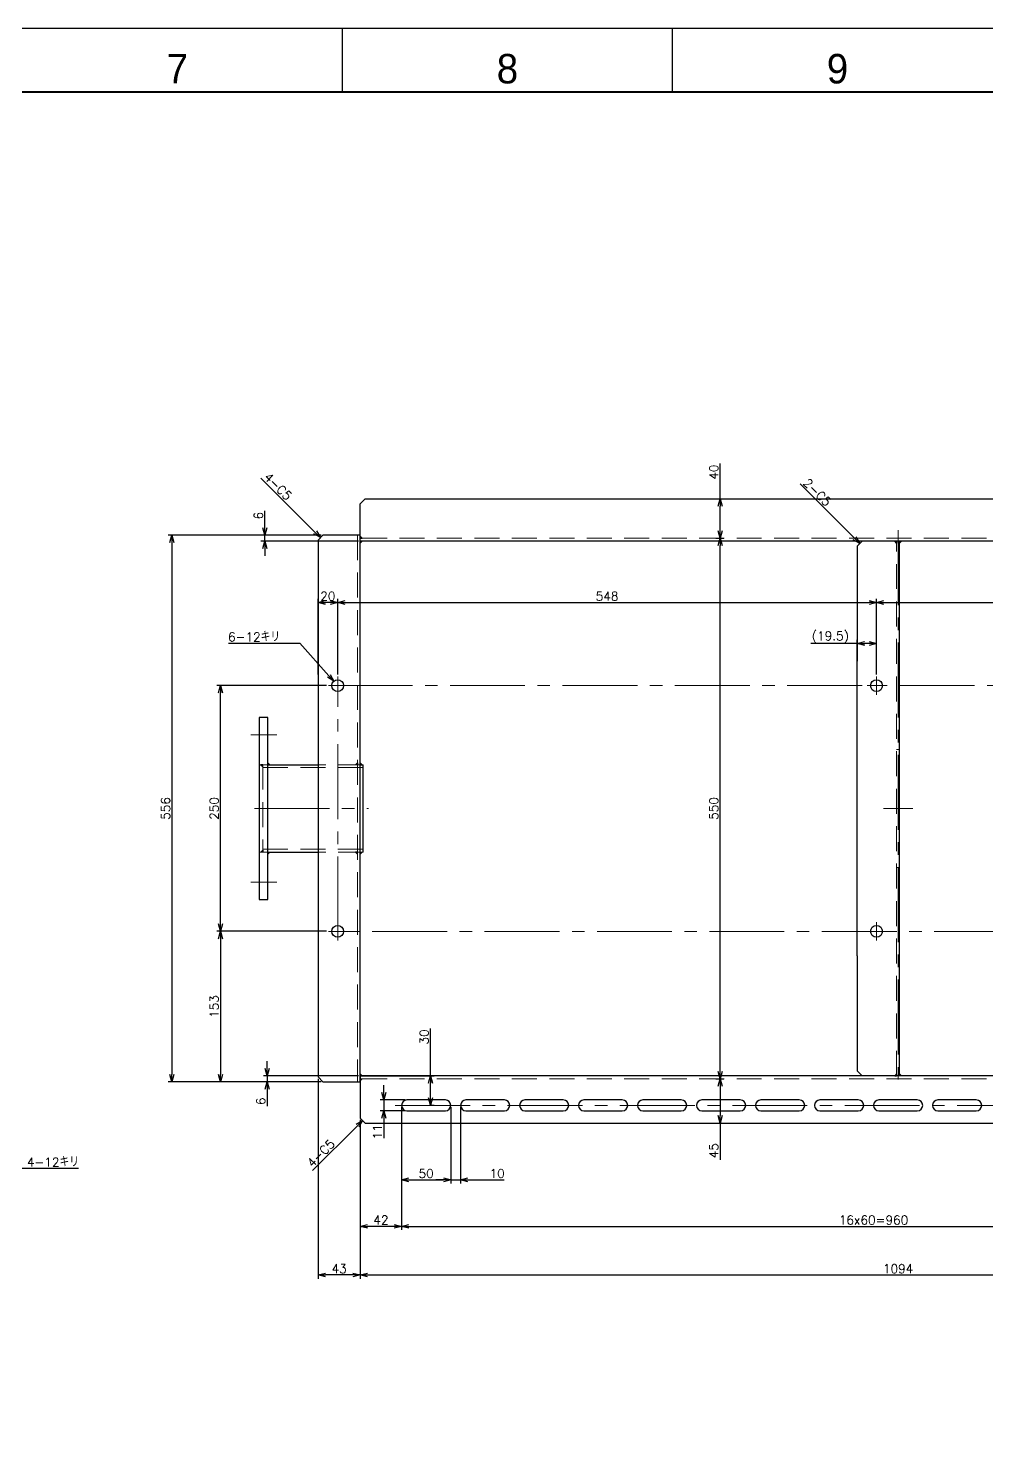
# Model space of a CAD drawing. Header units: millimetres. Extents: x -8731 to 85711, y -14522 to 31379.
# Drawn here: x 83713 to 84688, y 1406 to 2848 of the extents above; entities that cross this region are included whole.
import ezdxf
from ezdxf.enums import TextEntityAlignment as Align

# ---------------------------------------------------------------- set-up
doc = ezdxf.new("R2010")
doc.units = ezdxf.units.MM
doc.header["$LTSCALE"] = 4
doc.header["$PDMODE"] = 99
doc.header["$PDSIZE"] = 1
doc.linetypes.add('CENTER2', pattern=[28.575, 19.05, -3.175, 3.175, -3.175])
doc.linetypes.add('HIDDEN', pattern=[9.525, 6.35, -3.175])
for name, color, linetype, lineweight in [('04_HIDDEN', 2, 'HIDDEN', 13), ('05_CENTER', 4, 'CENTER2', 13), ('08_DIM', 3, 'Continuous', 13), ('99_図枠', 7, 'Continuous', 40)]:
    doc.layers.add(name, color=color, linetype=linetype, lineweight=lineweight)
doc.styles.add('KSS_TXT', font='txt.shx', dxfattribs={"bigfont": 'extfont2.shx'})
doc.styles.add('表題用', font='MS PGothic.ttf')
doc.dimstyles.new('KSS_DIM', dxfattribs={"dimscale": 3, "dimtxt": 3, "dimasz": 2.5, "dimexe": 1.25, "dimexo": 0.625, "dimtad": 1, "dimdsep": 46, "dimtxsty": 'KSS_TXT', "dimblk": 'OPEN30', "dimcen": 0, "dimazin": 2, "dimtfac": 0.75, "dimtmove": 0, "dimatfit": 3, "dimldrblk": 'OPEN30', "dimfxl": 1, "dimtolj": 1, "dimarcsym": 0})
doc.dimstyles.new('KSS_DIM$3', dxfattribs={"dimscale": 3, "dimtxt": 3, "dimasz": 2.5, "dimexe": 1.25, "dimexo": 0.625, "dimtad": 1, "dimtih": 1, "dimtoh": 1, "dimdsep": 46, "dimtxsty": 'KSS_TXT', "dimblk": 'OPEN30', "dimcen": 0, "dimazin": 2, "dimtfac": 0.75, "dimtofl": 0, "dimtmove": 0, "dimatfit": 3, "dimldrblk": 'OPEN30', "dimfxl": 1, "dimtolj": 1, "dimarcsym": 0})

# ---------------------------------------------------------------- blocks, each defined once
blk = doc.blocks.new('_Open30')
at = {"color": 0, "linetype": 'ByBlock', "lineweight": -2}
for p, q in [((-1, 0.27), (0, 0)), ((0, 0), (-1, -0.27)), ((0, 0), (-1, 0))]:
    blk.add_line(p, q, dxfattribs=at)
blk = doc.blocks.new('*D4727')
at = {"layer": '08_DIM', "color": 0, "lineweight": -2, "transparency": 16777216}
for p, q in [((84576, 2190.9), (84576, 2268)), ((85168, 2190.9), (85168, 2268)), ((84583.5, 2264.2), (85160.5, 2264.2))]:
    blk.add_line(p, q, dxfattribs=at)
at = {"layer": 'Defpoints', "color": 0, "transparency": 16777216}
for p in [(85168, 2264.2), (84576, 2189), (85168, 2189)]:
    blk.add_point(p, dxfattribs=at)
at = {"layer": '08_DIM', "color": 0, "lineweight": -2, "transparency": 16777216, "xscale": 7.5, "yscale": 7.5, "zscale": 7.5, "rotation": 180}
blk.add_blockref('_Open30', (84576, 2264.2), dxfattribs=at)
at = {"layer": '08_DIM', "color": 0, "lineweight": -2, "transparency": 16777216, "xscale": 7.5, "yscale": 7.5, "zscale": 7.5}
blk.add_blockref('_Open30', (85168, 2264.2), dxfattribs=at)
at = {"layer": '08_DIM', "color": 0, "transparency": 16777216, "insert": (84872, 2270.6), "char_height": 9, "attachment_point": 5, "style": 'KSS_TXT'}
blk.add_mtext('\\A1;592', dxfattribs=at)
blk = doc.blocks.new('*D4728')
at = {"layer": '08_DIM', "color": 0, "lineweight": -2, "transparency": 16777216}
for p, q in [((84028, 2190.8), (84028, 2268)), ((84576, 2190.9), (84576, 2268)), ((84035.5, 2264.2), (84568.5, 2264.2))]:
    blk.add_line(p, q, dxfattribs=at)
at = {"layer": 'Defpoints', "color": 0, "transparency": 16777216}
for p in [(84576, 2264.2), (84028, 2189), (84576, 2189)]:
    blk.add_point(p, dxfattribs=at)
at = {"layer": '08_DIM', "color": 0, "lineweight": -2, "transparency": 16777216, "xscale": 7.5, "yscale": 7.5, "zscale": 7.5, "rotation": 180}
blk.add_blockref('_Open30', (84028, 2264.2), dxfattribs=at)
at = {"layer": '08_DIM', "color": 0, "lineweight": -2, "transparency": 16777216, "xscale": 7.5, "yscale": 7.5, "zscale": 7.5}
blk.add_blockref('_Open30', (84576, 2264.2), dxfattribs=at)
at = {"layer": '08_DIM', "color": 0, "transparency": 16777216, "insert": (84302, 2270.6), "char_height": 9, "attachment_point": 5, "style": 'KSS_TXT'}
blk.add_mtext('\\A1;548', dxfattribs=at)
blk = doc.blocks.new('*D4729')
at = {"layer": '08_DIM', "color": 0, "lineweight": -2, "transparency": 16777216}
for p, q in [((84016.8, 2179.7), (83905, 2179.7)), ((83908.8, 1937.2), (83908.8, 2172.2)), ((84016.8, 1929.7), (83905, 1929.7))]:
    blk.add_line(p, q, dxfattribs=at)
at = {"layer": 'Defpoints', "color": 0, "transparency": 16777216}
for p in [(83908.8, 2179.7), (84018.7, 2179.7), (84018.7, 1929.7)]:
    blk.add_point(p, dxfattribs=at)
at = {"layer": '08_DIM', "color": 0, "lineweight": -2, "transparency": 16777216, "xscale": 7.5, "yscale": 7.5, "zscale": 7.5}
for p, rotation in [((83908.8, 2179.7), 90), ((83908.8, 1929.7), 270)]:
    blk.add_blockref('_Open30', p, dxfattribs=dict(at, rotation=rotation))
at = {"layer": '08_DIM', "color": 0, "transparency": 16777216, "insert": (83902.4, 2054.7), "char_height": 9, "attachment_point": 5, "rotation": 90, "style": 'KSS_TXT'}
blk.add_mtext('\\A1;250', dxfattribs=at)
blk = doc.blocks.new('*D4741')
at = {"layer": '08_DIM', "color": 0, "lineweight": -2, "transparency": 16777216}
for p, q in [((84556.5, 2222.4), (84509.2, 2222.4)), ((84556.5, 2190.8), (84556.5, 2226.1)), ((84568.5, 2222.4), (84564, 2222.4)), ((84576, 2190.9), (84576, 2226.1))]:
    blk.add_line(p, q, dxfattribs=at)
at = {"layer": 'Defpoints', "color": 0, "transparency": 16777216}
for p in [(84556.5, 2222.4), (84556.5, 2189), (84576, 2189)]:
    blk.add_point(p, dxfattribs=at)
at = {"layer": '08_DIM', "color": 0, "lineweight": -2, "transparency": 16777216, "xscale": 7.5, "yscale": 7.5, "zscale": 7.5, "rotation": 180}
blk.add_blockref('_Open30', (84556.5, 2222.4), dxfattribs=at)
at = {"layer": '08_DIM', "color": 0, "lineweight": -2, "transparency": 16777216, "xscale": 7.5, "yscale": 7.5, "zscale": 7.5}
blk.add_blockref('_Open30', (84576, 2222.4), dxfattribs=at)
at = {"layer": '08_DIM', "color": 0, "transparency": 16777216, "insert": (84529.1, 2228.7), "char_height": 9, "attachment_point": 5, "style": 'KSS_TXT'}
blk.add_mtext('\\A1;(19.5)', dxfattribs=at)
blk = doc.blocks.new('*D4742')
at = {"layer": '08_DIM', "color": 0, "lineweight": -2, "transparency": 16777216}
for p, q in [((84008, 2190.8), (84008, 2268)), ((84028, 2190.8), (84028, 2268)), ((84020.5, 2264.2), (84015.5, 2264.2))]:
    blk.add_line(p, q, dxfattribs=at)
at = {"layer": 'Defpoints', "color": 0, "transparency": 16777216}
for p in [(84008, 2264.2), (84008, 2189), (84028, 2189)]:
    blk.add_point(p, dxfattribs=at)
at = {"layer": '08_DIM', "color": 0, "lineweight": -2, "transparency": 16777216, "xscale": 7.5, "yscale": 7.5, "zscale": 7.5, "rotation": 180}
blk.add_blockref('_Open30', (84008, 2264.2), dxfattribs=at)
at = {"layer": '08_DIM', "color": 0, "lineweight": -2, "transparency": 16777216, "xscale": 7.5, "yscale": 7.5, "zscale": 7.5}
blk.add_blockref('_Open30', (84028, 2264.2), dxfattribs=at)
at = {"layer": '08_DIM', "color": 0, "transparency": 16777216, "insert": (84018, 2270.6), "char_height": 9, "attachment_point": 5, "style": 'KSS_TXT'}
blk.add_mtext('\\A1;20', dxfattribs=at)
blk = doc.blocks.new('*D4744')
at = {"layer": '08_DIM', "color": 0, "lineweight": -2, "transparency": 16777216}
for p, q in [((83916.9, 2222.7), (83989.6, 2222.7)), ((83989.6, 2222.7), (84019, 2189.7))]:
    blk.add_line(p, q, dxfattribs=at)
at = {"layer": 'Defpoints', "color": 0, "transparency": 16777216}
for p in [(84024, 2184.1), (84032, 2175.1)]:
    blk.add_point(p, dxfattribs=at)
at = {"layer": '08_DIM', "color": 0, "lineweight": -2, "transparency": 16777216, "xscale": 7.5, "yscale": 7.5, "zscale": 7.5, "rotation": 311.663496797901}
blk.add_blockref('_Open30', (84024, 2184.1), dxfattribs=at)
at = {"layer": '08_DIM', "color": 0, "transparency": 16777216, "insert": (83943, 2229.1), "char_height": 9, "attachment_point": 5, "style": 'KSS_TXT'}
blk.add_mtext('\\A1;6-12キリ', dxfattribs=at)
blk = doc.blocks.new('*D4747')
at = {"layer": '08_DIM', "color": 0, "lineweight": -2, "transparency": 16777216}
for p, q in [((84016.8, 1929.7), (83905, 1929.7)), ((83908.8, 1922.2), (83908.8, 1784.2)), ((84011.1, 1776.7), (83905, 1776.7))]:
    blk.add_line(p, q, dxfattribs=at)
at = {"layer": 'Defpoints', "color": 0, "transparency": 16777216}
for p in [(84018.7, 1929.7), (83908.8, 1776.7), (84013, 1776.7)]:
    blk.add_point(p, dxfattribs=at)
at = {"layer": '08_DIM', "color": 0, "lineweight": -2, "transparency": 16777216, "xscale": 7.5, "yscale": 7.5, "zscale": 7.5}
for p, rotation in [((83908.8, 1929.7), 90), ((83908.8, 1776.7), 270)]:
    blk.add_blockref('_Open30', p, dxfattribs=dict(at, rotation=rotation))
at = {"layer": '08_DIM', "color": 0, "transparency": 16777216, "insert": (83902.4, 1853.2), "char_height": 9, "attachment_point": 5, "rotation": 90, "style": 'KSS_TXT'}
blk.add_mtext('\\A1;153', dxfattribs=at)
blk = doc.blocks.new('*D4753')
at = {"layer": '08_DIM', "color": 0, "lineweight": -2, "transparency": 16777216}
for p, q in [((84011.1, 2332.7), (83855.6, 2332.7)), ((83859.3, 2325.2), (83859.3, 1784.2)), ((84011.1, 1776.7), (83855.6, 1776.7))]:
    blk.add_line(p, q, dxfattribs=at)
at = {"layer": 'Defpoints', "color": 0, "transparency": 16777216}
for p in [(84013, 2332.7), (83859.3, 1776.7), (84013, 1776.7)]:
    blk.add_point(p, dxfattribs=at)
at = {"layer": '08_DIM', "color": 0, "lineweight": -2, "transparency": 16777216, "xscale": 7.5, "yscale": 7.5, "zscale": 7.5}
for p, rotation in [((83859.3, 2332.7), 90), ((83859.3, 1776.7), 270)]:
    blk.add_blockref('_Open30', p, dxfattribs=dict(at, rotation=rotation))
at = {"layer": '08_DIM', "color": 0, "transparency": 16777216, "insert": (83853, 2054.7), "char_height": 9, "attachment_point": 5, "rotation": 90, "style": 'KSS_TXT'}
blk.add_mtext('\\A1;556', dxfattribs=at)
blk = doc.blocks.new('*D4754')
at = {"layer": '08_DIM', "color": 0, "lineweight": -2, "transparency": 16777216}
blk.add_line((84005.2, 2335.5), (83949.8, 2390.8), dxfattribs=at)
at = {"layer": 'Defpoints', "color": 0, "transparency": 16777216}
for p in [(83915.1, 2425.5), (83915.1, 2425.5), (84010.5, 2330.2)]:
    blk.add_point(p, dxfattribs=at)
at = {"layer": '08_DIM', "color": 0, "lineweight": -2, "transparency": 16777216, "xscale": 7.5, "yscale": 7.5, "zscale": 7.5, "rotation": 315.0000000000031}
blk.add_blockref('_Open30', (84010.5, 2330.2), dxfattribs=at)
at = {"layer": '08_DIM', "color": 0, "transparency": 16777216, "insert": (83967.3, 2382.3), "char_height": 9, "attachment_point": 5, "rotation": 315, "style": 'KSS_TXT'}
blk.add_mtext('\\A1;4-C5', dxfattribs=at)
blk = doc.blocks.new('*D4757')
at = {"layer": '08_DIM', "color": 0, "lineweight": -2, "transparency": 16777216}
for p, q in [((83691.8, 1688.5), (83589.4, 1794.9)), ((83764.5, 1688.5), (83691.8, 1688.5))]:
    blk.add_line(p, q, dxfattribs=at)
at = {"layer": 'Defpoints', "color": 0, "transparency": 16777216}
for p in [(83575.8, 1809), (83584.2, 1800.3)]:
    blk.add_point(p, dxfattribs=at)
at = {"layer": '08_DIM', "color": 0, "lineweight": -2, "transparency": 16777216, "xscale": 7.5, "yscale": 7.5, "zscale": 7.5, "rotation": 133.9049330461401}
blk.add_blockref('_Open30', (83584.2, 1800.3), dxfattribs=at)
at = {"layer": '08_DIM', "color": 0, "transparency": 16777216, "insert": (83738.4, 1694.9), "char_height": 9, "attachment_point": 5, "style": 'KSS_TXT'}
blk.add_mtext('\\A1;4-12キリ', dxfattribs=at)
blk = doc.blocks.new('*D4770')
at = {"layer": '08_DIM', "color": 0, "lineweight": -2, "transparency": 16777216}
for p, q in [((84416.9, 2369.7), (84416.9, 2405.5)), ((84412.5, 2369.7), (84420.6, 2369.7)), ((84416.9, 2337.2), (84416.9, 2362.2)), ((84412.5, 2329.7), (84420.6, 2329.7))]:
    blk.add_line(p, q, dxfattribs=at)
at = {"layer": 'Defpoints', "color": 0, "transparency": 16777216}
for p in [(84410.6, 2369.7), (84416.9, 2369.7), (84410.6, 2329.7)]:
    blk.add_point(p, dxfattribs=at)
at = {"layer": '08_DIM', "color": 0, "lineweight": -2, "transparency": 16777216, "xscale": 7.5, "yscale": 7.5, "zscale": 7.5}
for p, rotation in [((84416.9, 2369.7), 90), ((84416.9, 2329.7), 270)]:
    blk.add_blockref('_Open30', p, dxfattribs=dict(at, rotation=rotation))
at = {"layer": '08_DIM', "color": 0, "transparency": 16777216, "insert": (84410.5, 2396.8), "char_height": 9, "attachment_point": 5, "rotation": 90, "style": 'KSS_TXT'}
blk.add_mtext('\\A1;40', dxfattribs=at)
blk = doc.blocks.new('*D4771')
at = {"layer": '08_DIM', "color": 0, "lineweight": -2, "transparency": 16777216}
for p, q in [((84412.5, 1779.7), (84420.6, 1779.7)), ((84416.9, 1772.2), (84416.9, 1742.2)), ((84412.5, 1734.7), (84420.6, 1734.7)), ((84416.9, 1734.7), (84416.9, 1697.2))]:
    blk.add_line(p, q, dxfattribs=at)
at = {"layer": 'Defpoints', "color": 0, "transparency": 16777216}
for p in [(84410.6, 1779.7), (84410.6, 1734.7), (84416.9, 1734.7)]:
    blk.add_point(p, dxfattribs=at)
at = {"layer": '08_DIM', "color": 0, "lineweight": -2, "transparency": 16777216, "xscale": 7.5, "yscale": 7.5, "zscale": 7.5}
for p, rotation in [((84416.9, 1779.7), 90), ((84416.9, 1734.7), 270)]:
    blk.add_blockref('_Open30', p, dxfattribs=dict(at, rotation=rotation))
at = {"layer": '08_DIM', "color": 0, "transparency": 16777216, "insert": (84410.5, 1706.5), "char_height": 9, "attachment_point": 5, "rotation": 90, "style": 'KSS_TXT'}
blk.add_mtext('\\A1;45', dxfattribs=at)
blk = doc.blocks.new('*D4772')
at = {"layer": '08_DIM', "color": 0, "lineweight": -2, "transparency": 16777216}
for p, q in [((84412.5, 2329.7), (84420.6, 2329.7)), ((84416.9, 1787.2), (84416.9, 2322.2)), ((84412.5, 1779.7), (84420.6, 1779.7))]:
    blk.add_line(p, q, dxfattribs=at)
at = {"layer": 'Defpoints', "color": 0, "transparency": 16777216}
for p in [(84410.6, 2329.7), (84416.9, 2329.7), (84410.6, 1779.7)]:
    blk.add_point(p, dxfattribs=at)
at = {"layer": '08_DIM', "color": 0, "lineweight": -2, "transparency": 16777216, "xscale": 7.5, "yscale": 7.5, "zscale": 7.5}
for p, rotation in [((84416.9, 2329.7), 90), ((84416.9, 1779.7), 270)]:
    blk.add_blockref('_Open30', p, dxfattribs=dict(at, rotation=rotation))
at = {"layer": '08_DIM', "color": 0, "transparency": 16777216, "insert": (84410.5, 2054.7), "char_height": 9, "attachment_point": 5, "rotation": 90, "style": 'KSS_TXT'}
blk.add_mtext('\\A1;550', dxfattribs=at)
blk = doc.blocks.new('*D4777')
at = {"layer": '08_DIM', "color": 0, "lineweight": -2, "transparency": 16777216}
for p, q in [((84008, 1779.8), (84008, 1576.3)), ((84051, 1737.8), (84051, 1576.3)), ((84043.5, 1580.1), (84015.5, 1580.1))]:
    blk.add_line(p, q, dxfattribs=at)
at = {"layer": 'Defpoints', "color": 0, "transparency": 16777216}
for p in [(84008, 1781.7), (84051, 1739.7), (84008, 1580.1)]:
    blk.add_point(p, dxfattribs=at)
at = {"layer": '08_DIM', "color": 0, "lineweight": -2, "transparency": 16777216, "xscale": 7.5, "yscale": 7.5, "zscale": 7.5, "rotation": 180}
blk.add_blockref('_Open30', (84008, 1580.1), dxfattribs=at)
at = {"layer": '08_DIM', "color": 0, "lineweight": -2, "transparency": 16777216, "xscale": 7.5, "yscale": 7.5, "zscale": 7.5}
blk.add_blockref('_Open30', (84051, 1580.1), dxfattribs=at)
at = {"layer": '08_DIM', "color": 0, "transparency": 16777216, "insert": (84029.5, 1586.5), "char_height": 9, "attachment_point": 5, "style": 'KSS_TXT'}
blk.add_mtext('\\A1;43', dxfattribs=at)
blk = doc.blocks.new('*D4778')
at = {"layer": '08_DIM', "color": 0, "lineweight": -2, "transparency": 16777216}
for p, q in [((84051, 1737.8), (84051, 1576.3)), ((85145, 1737.8), (85145, 1576.3)), ((84058.5, 1580.1), (85137.5, 1580.1))]:
    blk.add_line(p, q, dxfattribs=at)
at = {"layer": 'Defpoints', "color": 0, "transparency": 16777216}
for p in [(84051, 1739.7), (85145, 1739.7), (85145, 1580.1)]:
    blk.add_point(p, dxfattribs=at)
at = {"layer": '08_DIM', "color": 0, "lineweight": -2, "transparency": 16777216, "xscale": 7.5, "yscale": 7.5, "zscale": 7.5, "rotation": 180}
blk.add_blockref('_Open30', (84051, 1580.1), dxfattribs=at)
at = {"layer": '08_DIM', "color": 0, "lineweight": -2, "transparency": 16777216, "xscale": 7.5, "yscale": 7.5, "zscale": 7.5}
blk.add_blockref('_Open30', (85145, 1580.1), dxfattribs=at)
at = {"layer": '08_DIM', "color": 0, "transparency": 16777216, "insert": (84598, 1586.5), "char_height": 9, "attachment_point": 5, "style": 'KSS_TXT'}
blk.add_mtext('\\A1;1094', dxfattribs=at)
blk = doc.blocks.new('*D4779')
at = {"layer": '08_DIM', "color": 0, "lineweight": -2, "transparency": 16777216}
for p, q in [((84093, 1750.8), (84093, 1625.9)), ((84051, 1737.8), (84051, 1625.9)), ((84085.5, 1629.6), (84058.5, 1629.6))]:
    blk.add_line(p, q, dxfattribs=at)
at = {"layer": 'Defpoints', "color": 0, "transparency": 16777216}
for p in [(84093, 1752.7), (84051, 1739.7), (84051, 1629.6)]:
    blk.add_point(p, dxfattribs=at)
at = {"layer": '08_DIM', "color": 0, "lineweight": -2, "transparency": 16777216, "xscale": 7.5, "yscale": 7.5, "zscale": 7.5, "rotation": 180}
blk.add_blockref('_Open30', (84051, 1629.6), dxfattribs=at)
at = {"layer": '08_DIM', "color": 0, "lineweight": -2, "transparency": 16777216, "xscale": 7.5, "yscale": 7.5, "zscale": 7.5}
blk.add_blockref('_Open30', (84093, 1629.6), dxfattribs=at)
at = {"layer": '08_DIM', "color": 0, "transparency": 16777216, "insert": (84072, 1636), "char_height": 9, "attachment_point": 5, "style": 'KSS_TXT'}
blk.add_mtext('\\A1;42', dxfattribs=at)
blk = doc.blocks.new('*D4780')
at = {"layer": '08_DIM', "color": 0, "lineweight": -2, "transparency": 16777216}
for p, q in [((84093, 1750.8), (84093, 1673.2)), ((84143, 1750.8), (84143, 1673.2)), ((84100.5, 1677), (84135.5, 1677))]:
    blk.add_line(p, q, dxfattribs=at)
at = {"layer": 'Defpoints', "color": 0, "transparency": 16777216}
for p in [(84093, 1752.7), (84143, 1752.7), (84143, 1677)]:
    blk.add_point(p, dxfattribs=at)
at = {"layer": '08_DIM', "color": 0, "lineweight": -2, "transparency": 16777216, "xscale": 7.5, "yscale": 7.5, "zscale": 7.5, "rotation": 180}
blk.add_blockref('_Open30', (84093, 1677), dxfattribs=at)
at = {"layer": '08_DIM', "color": 0, "lineweight": -2, "transparency": 16777216, "xscale": 7.5, "yscale": 7.5, "zscale": 7.5}
blk.add_blockref('_Open30', (84143, 1677), dxfattribs=at)
at = {"layer": '08_DIM', "color": 0, "transparency": 16777216, "insert": (84118, 1683.3), "char_height": 9, "attachment_point": 5, "style": 'KSS_TXT'}
blk.add_mtext('\\A1;50', dxfattribs=at)
blk = doc.blocks.new('*D4781')
at = {"layer": '08_DIM', "color": 0, "lineweight": -2, "transparency": 16777216}
for p, q in [((84143, 1750.8), (84143, 1673.2)), ((84153, 1750.8), (84153, 1673.2)), ((84135.5, 1677), (84128, 1677)), ((84143, 1677), (84153, 1677)), ((84160.5, 1677), (84197.3, 1677))]:
    blk.add_line(p, q, dxfattribs=at)
at = {"layer": 'Defpoints', "color": 0, "transparency": 16777216}
for p in [(84143, 1752.7), (84153, 1752.7), (84143, 1677)]:
    blk.add_point(p, dxfattribs=at)
at = {"layer": '08_DIM', "color": 0, "lineweight": -2, "transparency": 16777216, "xscale": 7.5, "yscale": 7.5, "zscale": 7.5}
blk.add_blockref('_Open30', (84143, 1677), dxfattribs=at)
at = {"layer": '08_DIM', "color": 0, "lineweight": -2, "transparency": 16777216, "xscale": 7.5, "yscale": 7.5, "zscale": 7.5, "rotation": 180}
blk.add_blockref('_Open30', (84153, 1677), dxfattribs=at)
at = {"layer": '08_DIM', "color": 0, "transparency": 16777216, "insert": (84190.2, 1683.3), "char_height": 9, "attachment_point": 5, "style": 'KSS_TXT'}
blk.add_mtext('\\A1;10', dxfattribs=at)
blk = doc.blocks.new('*D4782')
at = {"layer": '08_DIM', "color": 0, "lineweight": -2, "transparency": 16777216}
for p, q in [((84074.9, 1765.7), (84074.9, 1773.2)), ((84096.6, 1758.2), (84071.2, 1758.2)), ((84096.6, 1747.2), (84071.2, 1747.2)), ((84074.9, 1758.2), (84074.9, 1747.2)), ((84074.9, 1739.7), (84074.9, 1719.4))]:
    blk.add_line(p, q, dxfattribs=at)
at = {"layer": 'Defpoints', "color": 0, "transparency": 16777216}
for p in [(84074.9, 1747.2), (84098.5, 1758.2), (84098.5, 1747.2)]:
    blk.add_point(p, dxfattribs=at)
at = {"layer": '08_DIM', "color": 0, "lineweight": -2, "transparency": 16777216, "xscale": 7.5, "yscale": 7.5, "zscale": 7.5}
for p, rotation in [((84074.9, 1758.2), 270), ((84074.9, 1747.2), 90)]:
    blk.add_blockref('_Open30', p, dxfattribs=dict(at, rotation=rotation))
at = {"layer": '08_DIM', "color": 0, "transparency": 16777216, "insert": (84068.5, 1725.8), "char_height": 9, "attachment_point": 5, "rotation": 90, "style": 'KSS_TXT'}
blk.add_mtext('\\A1;11', dxfattribs=at)
blk = doc.blocks.new('*D4783')
at = {"layer": '08_DIM', "color": 0, "lineweight": -2, "transparency": 16777216}
for p, q in [((84122.3, 1782.7), (84122.3, 1831)), ((84052.9, 1782.7), (84126.1, 1782.7)), ((84122.3, 1760.2), (84122.3, 1775.2)), ((84122.2, 1752.7), (84126.1, 1752.7))]:
    blk.add_line(p, q, dxfattribs=at)
at = {"layer": 'Defpoints', "color": 0, "transparency": 16777216}
for p in [(84051, 1782.7), (84120.3, 1752.7), (84122.3, 1752.7)]:
    blk.add_point(p, dxfattribs=at)
at = {"layer": '08_DIM', "color": 0, "lineweight": -2, "transparency": 16777216, "xscale": 7.5, "yscale": 7.5, "zscale": 7.5}
for p, rotation in [((84122.3, 1782.7), 90), ((84122.3, 1752.7), 270)]:
    blk.add_blockref('_Open30', p, dxfattribs=dict(at, rotation=rotation))
at = {"layer": '08_DIM', "color": 0, "transparency": 16777216, "insert": (84116, 1822.3), "char_height": 9, "attachment_point": 5, "rotation": 90, "style": 'KSS_TXT'}
blk.add_mtext('\\A1;30', dxfattribs=at)
blk = doc.blocks.new('*D4784')
at = {"layer": '08_DIM', "color": 0, "lineweight": -2, "transparency": 16777216}
for p, q in [((84093, 1750.8), (84093, 1625.9)), ((85053, 1750.8), (85053, 1625.9)), ((84100.5, 1629.6), (85045.5, 1629.6))]:
    blk.add_line(p, q, dxfattribs=at)
at = {"layer": 'Defpoints', "color": 0, "transparency": 16777216}
for p in [(84093, 1752.7), (85053, 1752.7), (85053, 1629.6)]:
    blk.add_point(p, dxfattribs=at)
at = {"layer": '08_DIM', "color": 0, "lineweight": -2, "transparency": 16777216, "xscale": 7.5, "yscale": 7.5, "zscale": 7.5, "rotation": 180}
blk.add_blockref('_Open30', (84093, 1629.6), dxfattribs=at)
at = {"layer": '08_DIM', "color": 0, "lineweight": -2, "transparency": 16777216, "xscale": 7.5, "yscale": 7.5, "zscale": 7.5}
blk.add_blockref('_Open30', (85053, 1629.6), dxfattribs=at)
at = {"layer": '08_DIM', "color": 0, "transparency": 16777216, "insert": (84573, 1636), "char_height": 9, "attachment_point": 5, "style": 'KSS_TXT'}
blk.add_mtext('\\A1;16x60=960', dxfattribs=at)
blk = doc.blocks.new('*D4787')
at = {"layer": '08_DIM', "color": 0, "lineweight": -2, "transparency": 16777216}
blk.add_line((84048.1, 1732), (84002.4, 1686.4), dxfattribs=at)
at = {"layer": 'Defpoints', "color": 0, "transparency": 16777216}
for p in [(84053.5, 1737.2), (83947.9, 1631.8), (83948, 1631.6)]:
    blk.add_point(p, dxfattribs=at)
at = {"layer": '08_DIM', "color": 0, "lineweight": -2, "transparency": 16777216, "xscale": 7.5, "yscale": 7.5, "zscale": 7.5, "rotation": 45}
blk.add_blockref('_Open30', (84053.4, 1737.3), dxfattribs=at)
at = {"layer": '08_DIM', "color": 0, "transparency": 16777216, "insert": (84010.9, 1703.9), "char_height": 9, "attachment_point": 5, "rotation": 45, "style": 'KSS_TXT'}
blk.add_mtext('\\A1;4-C5', dxfattribs=at)
blk = doc.blocks.new('*D4801')
at = {"layer": '08_DIM', "color": 0, "lineweight": -2, "transparency": 16777216}
blk.add_line((84553.7, 2329.5), (84498.3, 2384.8), dxfattribs=at)
at = {"layer": 'Defpoints', "color": 0, "transparency": 16777216}
for p in [(84463.6, 2419.5), (84463.6, 2419.5), (84559, 2324.2)]:
    blk.add_point(p, dxfattribs=at)
at = {"layer": '08_DIM', "color": 0, "lineweight": -2, "transparency": 16777216, "xscale": 7.5, "yscale": 7.5, "zscale": 7.5, "rotation": 315}
blk.add_blockref('_Open30', (84559, 2324.2), dxfattribs=at)
at = {"layer": '08_DIM', "color": 0, "transparency": 16777216, "insert": (84515.8, 2376.3), "char_height": 9, "attachment_point": 5, "rotation": 315, "style": 'KSS_TXT'}
blk.add_mtext('\\A1;2-C5', dxfattribs=at)
blk = doc.blocks.new('*D4802')
at = {"layer": '08_DIM', "color": 0, "lineweight": -2, "transparency": 16777216}
for p, q in [((83956.2, 1790.2), (83956.2, 1797.7)), ((84049.1, 1782.7), (83952.5, 1782.7)), ((84011.1, 1776.7), (83952.5, 1776.7)), ((83956.2, 1782.7), (83956.2, 1776.7)), ((83956.2, 1769.2), (83956.2, 1751.9))]:
    blk.add_line(p, q, dxfattribs=at)
at = {"layer": 'Defpoints', "color": 0, "transparency": 16777216}
for p in [(83956.2, 1776.7), (84013, 1776.7), (84051, 1782.7)]:
    blk.add_point(p, dxfattribs=at)
at = {"layer": '08_DIM', "color": 0, "lineweight": -2, "transparency": 16777216, "xscale": 7.5, "yscale": 7.5, "zscale": 7.5}
for p, rotation in [((83956.2, 1782.7), 270), ((83956.2, 1776.7), 90)]:
    blk.add_blockref('_Open30', p, dxfattribs=dict(at, rotation=rotation))
at = {"layer": '08_DIM', "color": 0, "transparency": 16777216, "insert": (83949.8, 1756.8), "char_height": 9, "attachment_point": 5, "rotation": 90, "style": 'KSS_TXT'}
blk.add_mtext('\\A1;6', dxfattribs=at)
blk = doc.blocks.new('*D4803')
at = {"layer": '08_DIM', "color": 0, "lineweight": -2, "transparency": 16777216}
for p, q in [((83953.8, 2340.2), (83953.8, 2357.4)), ((84011.1, 2332.7), (83950, 2332.7)), ((84049.1, 2326.7), (83950, 2326.7)), ((83953.8, 2326.7), (83953.8, 2332.7)), ((83953.8, 2319.2), (83953.8, 2311.7))]:
    blk.add_line(p, q, dxfattribs=at)
at = {"layer": 'Defpoints', "color": 0, "transparency": 16777216}
for p in [(83953.8, 2332.7), (84013, 2332.7), (84051, 2326.7)]:
    blk.add_point(p, dxfattribs=at)
at = {"layer": '08_DIM', "color": 0, "lineweight": -2, "transparency": 16777216, "xscale": 7.5, "yscale": 7.5, "zscale": 7.5}
for p, rotation in [((83953.8, 2332.7), 270), ((83953.8, 2326.7), 90)]:
    blk.add_blockref('_Open30', p, dxfattribs=dict(at, rotation=rotation))
at = {"layer": '08_DIM', "color": 0, "transparency": 16777216, "insert": (83947.4, 2352.5), "char_height": 9, "attachment_point": 5, "rotation": 90, "style": 'KSS_TXT'}
blk.add_mtext('\\A1;6', dxfattribs=at)

msp = doc.modelspace()

# ---------------------------------------------------------------- linework, layer by layer
at = {"color": 0}
for p, q in [((84055.99966, 2369.65463), (84050.99966, 2364.65463)), ((84055.99966, 2369.65463), (85139.99966, 2369.65463)), ((84050.99966, 2326.65463), (84050.99966, 2364.65463)), ((85144.99966, 2326.65463), (84050.99966, 2326.65463)), ((84556.49966, 2321.65463), (84561.49966, 2326.65463)), ((84599.49966, 2204.65463), (84599.49966, 2326.65463)), ((84556.49966, 2321.65463), (84556.49966, 2204.65463)), ((83956.99966, 2099.20463), (84007.99966, 2099.20463)), ((84053.99966, 2010.10463), (84053.99966, 2099.20463)), ((83956.99966, 2010.10463), (84007.99966, 2010.10463)), ((84556.49966, 1904.65463), (84556.49966, 1787.65463)), ((84599.49966, 1782.65463), (84599.49966, 1904.65463)), ((84050.99966, 1782.65463), (84050.99966, 1739.65463)), ((85144.99966, 1782.65463), (84050.99966, 1782.65463)), ((84556.49966, 1787.65463), (84561.49966, 1782.65463)), ((84137.49966, 1758.15463), (84098.49966, 1758.15463)), ((84098.49966, 1747.15463), (84137.49966, 1747.15463)), ((84197.49966, 1758.15463), (84158.49966, 1758.15463)), ((84158.49966, 1747.15463), (84197.49966, 1747.15463)), ((84257.49966, 1758.15463), (84218.49966, 1758.15463)), ((84218.49966, 1747.15463), (84257.49966, 1747.15463)), ((84317.49966, 1758.15463), (84278.49966, 1758.15463)), ((84278.49966, 1747.15463), (84317.49966, 1747.15463)), ((84377.49966, 1758.15463), (84338.49966, 1758.15463)), ((84338.49966, 1747.15463), (84377.49966, 1747.15463)), ((84437.49966, 1758.15463), (84398.49966, 1758.15463)), ((84398.49966, 1747.15463), (84437.49966, 1747.15463)), ((84497.49966, 1758.15463), (84458.49966, 1758.15463)), ((84458.49966, 1747.15463), (84497.49966, 1747.15463)), ((84557.49966, 1758.15463), (84518.49966, 1758.15463)), ((84518.49966, 1747.15463), (84557.49966, 1747.15463)), ((84617.49966, 1758.15463), (84578.49966, 1758.15463)), ((84578.49966, 1747.15463), (84617.49966, 1747.15463)), ((84677.49966, 1758.15463), (84638.49966, 1758.15463)), ((84638.49966, 1747.15463), (84677.49966, 1747.15463)), ((84055.99966, 1734.65463), (84050.99966, 1739.65463)), ((84055.99966, 1734.65463), (85139.99966, 1734.65463))]:
    msp.add_line(p, q, dxfattribs=at)
for points in [[(84050.99966, 2204.65463), (84050.99966, 2332.65463), (84012.99966, 2332.65463), (84007.99966, 2327.65463), (84007.99966, 1781.65463), (84012.99966, 1776.65463), (84050.99966, 1776.65463), (84050.99966, 1904.65463)], [(84050.99966, 1904.65463), (84050.99966, 2204.65463)], [(84556.49966, 1904.65463), (84556.49966, 2204.65463)], [(84599.49966, 1904.65463), (84599.49966, 2204.65463)]]:
    msp.add_lwpolyline(points, dxfattribs=at)
at = {"color": 3}
for points in [[(84050.99966, 2329.65463), (84052.99966, 2329.65463), (84052.99966, 2329.65463), (84050.99966, 2331.65463)], [(84050.99966, 2326.65463), (84052.99966, 2326.65463), (84052.99966, 2326.65463), (84050.99966, 2324.65463)], [(84596.49966, 2326.65463), (84596.49966, 2324.65463), (84596.49966, 2324.65463), (84594.49966, 2326.65463)], [(84599.49966, 2326.65463), (84599.49966, 2324.65463), (84599.49966, 2324.65463), (84601.49966, 2326.65463)], [(83951.99966, 2099.20463), (83949.99966, 2099.20463), (83949.99966, 2099.20463), (83951.99966, 2097.20463)], [(83956.99966, 2099.20463), (83958.99966, 2099.20463), (83958.99966, 2099.20463), (83956.99966, 2101.20463)], [(84047.99966, 2099.20463), (84045.99966, 2099.20463), (84045.99966, 2099.20463), (84047.99966, 2101.20463)], [(84050.99966, 2099.20463), (84052.99966, 2099.20463), (84052.99966, 2099.20463), (84050.99966, 2101.20463)], [(83951.99966, 2010.10463), (83949.99966, 2010.10463), (83949.99966, 2010.10463), (83951.99966, 2012.10463)], [(83956.99966, 2010.10463), (83958.99966, 2010.10463), (83958.99966, 2010.10463), (83956.99966, 2008.10463)], [(84047.99966, 2010.10463), (84045.99966, 2010.10463), (84045.99966, 2010.10463), (84047.99966, 2008.10463)], [(84050.99966, 2010.10463), (84052.99966, 2010.10463), (84052.99966, 2010.10463), (84050.99966, 2008.10463)], [(84050.99966, 1782.65463), (84052.99966, 1782.65463), (84052.99966, 1782.65463), (84050.99966, 1784.65463)], [(84050.99966, 1779.65463), (84052.99966, 1779.65463), (84052.99966, 1779.65463), (84050.99966, 1777.65463)], [(84596.49966, 1782.65463), (84596.49966, 1784.65463), (84596.49966, 1784.65463), (84594.49966, 1782.65463)], [(84599.49966, 1782.65463), (84599.49966, 1784.65463), (84599.49966, 1784.65463), (84601.49966, 1782.65463)]]:
    msp.add_lwpolyline(points, close=True, dxfattribs=at)
at = {"color": 0}
msp.add_lwpolyline([(83956.99966, 2147.15463), (83947.99966, 2147.15463), (83947.99966, 1962.15463), (83956.99966, 1962.15463)], close=True, dxfattribs=at)
for centre in [(84027.99966, 2179.65463), (84575.99966, 2179.65463), (84027.99966, 1929.65463), (84575.99966, 1929.65463)]:
    msp.add_circle(centre, 6, dxfattribs=at)
for centre, start, end in [((84098.49966, 1752.65463), 90, 270), ((84137.49966, 1752.65463), 270, 90), ((84158.49966, 1752.65463), 90, 270), ((84197.49966, 1752.65463), 270, 90), ((84218.49966, 1752.65463), 90, 270), ((84257.49966, 1752.65463), 270, 90), ((84278.49966, 1752.65463), 90, 270), ((84317.49966, 1752.65463), 270, 90), ((84338.49966, 1752.65463), 90, 270), ((84377.49966, 1752.65463), 270, 90), ((84398.49966, 1752.65463), 90, 270), ((84437.49966, 1752.65463), 270, 90), ((84458.49966, 1752.65463), 90, 270), ((84497.49966, 1752.65463), 270, 90), ((84518.49966, 1752.65463), 90, 270), ((84557.49966, 1752.65463), 270, 90), ((84578.49966, 1752.65463), 90, 270), ((84617.49966, 1752.65463), 270, 90), ((84638.49966, 1752.65463), 90, 270), ((84677.49966, 1752.65463), 270, 90)]:
    msp.add_arc(centre, 5.5, start, end, dxfattribs=at)
at = {"layer": '04_HIDDEN'}
for p, q in [((84047.99966, 2332.65463), (84047.99966, 1776.65463)), ((85144.99966, 2329.65463), (84050.99966, 2329.65463)), ((84599.49966, 2114.65463), (84596.49966, 2114.65463)), ((83956.99966, 2099.20463), (83947.99966, 2099.20463)), ((83951.99966, 2099.20463), (83951.99966, 2010.10463)), ((83951.99966, 2096.20463), (84053.99966, 2096.20463)), ((84053.99966, 2099.20463), (84007.99966, 2099.20463)), ((83956.99966, 2010.10463), (83947.99966, 2010.10463)), ((83951.99966, 2013.10463), (84053.99966, 2013.10463)), ((84053.99966, 2010.10463), (84007.99966, 2010.10463)), ((84599.49966, 1994.65463), (84596.49966, 1994.65463)), ((85144.99966, 1779.65463), (84050.99966, 1779.65463))]:
    msp.add_line(p, q, dxfattribs=at)
msp.add_lwpolyline([(84596.49966, 1782.65463), (84596.49966, 2326.65463)], dxfattribs=at)
at = {"layer": '05_CENTER'}
for p, q in [((84597.98172, 2337.78149), (84597.98172, 1771.52777)), ((84037.34071, 2179.65463), (84018.65861, 2179.65463)), ((84027.99966, 2188.99568), (84027.99966, 2170.31358)), ((84566.65861, 2179.65463), (84585.34071, 2179.65463)), ((84575.99966, 2188.99568), (84575.99966, 2170.31358)), ((83966.10719, 2129.65463), (83939.57663, 2129.65463)), ((83943.3748, 2054.65463), (84059.35674, 2054.65463)), ((84613.01505, 2054.65463), (84582.94839, 2054.65463)), ((83966.10719, 1979.65463), (83939.57663, 1979.65463)), ((84027.99966, 1938.99568), (84027.99966, 1920.31358)), ((84575.99966, 1938.99568), (84575.99966, 1920.31358)), ((84037.34071, 1929.65463), (84018.65861, 1929.65463)), ((84566.65861, 1929.65463), (84585.34071, 1929.65463)), ((84086.48484, 1752.65463), (85109.51447, 1752.65463))]:
    msp.add_line(p, q, dxfattribs=at)
msp.add_lwpolyline([(84027.99966, 2179.61774), (85168.04392, 2179.61774), (85168.04392, 1929.61774), (84027.99966, 1929.61774)], close=True, dxfattribs=at)
at = {"layer": '99_図枠', "lineweight": 25}
for p, q in [((84032.81118, 2783.21848), (84032.81118, 2848.225)), ((84368.49484, 2783.21848), (84368.49484, 2848.225))]:
    msp.add_line(p, q, dxfattribs=at)
at = {"layer": '99_図枠'}
msp.add_lwpolyline([(81877.84509, 64.71588), (85646.22296, 64.71588), (85646.22296, 2783.21848), (81877.84509, 2783.21848)], close=True, dxfattribs=at)
at = {"layer": 'Defpoints'}
msp.add_lwpolyline([(81683.02555, 0), (85711.22948, 0), (85711.22948, 2848.225), (81683.02555, 2848.225)], close=True, dxfattribs=at)

# ---------------------------------------------------------------- texts
at = {"layer": '99_図枠', "lineweight": 13, "style": '表題用'}
for s, p in [('7', (83864.96935, 2783.21848)), ('8', (84200.65301, 2783.21848)), ('9', (84536.33667, 2783.21848))]:
    msp.add_text(s, height=30.00301, dxfattribs=at).set_placement(p, align=Align.BOTTOM_CENTER)

# ---------------------------------------------------------------- dimensions: what is measured, and where the dimension line sits
at = {"layer": '08_DIM'}
for p1, p2, text, override, picture, middle in [((84010.49966, 2330.15463), (83915.13069, 2425.5236), '4-C5', {"dimtxsty": 'KSS_TXT', "dimse1": 1, "dimse2": 1, "dimsd2": 1, "dimtfill": 0, "dimtfillclr": 0, "dimarcsym": 1}, '*D4754', (83967.32298, 2382.34692)), ((84558.99966, 2324.15463), (84463.63069, 2419.5236), '2-C5', {"dimse1": 1, "dimse2": 1, "dimsd2": 1, "dimarcsym": 1}, '*D4801', (84515.82298, 2376.34692))]:
    dim = msp.add_aligned_dim(p1=p1, p2=p2, distance=0, text=text, dimstyle='KSS_DIM', override=override, dxfattribs=at)
    dim.commit()
    dim.dimension.update_dxf_attribs({"geometry": picture, "text_midpoint": middle})
for base, p1, p2, angle, picture, middle in [((84416.87642, 2369.65463), (84410.62642, 2329.65463), (84410.62642, 2369.65463), 90, '*D4770', (84416.87642, 2396.84213)), ((84416.86217, 1734.65463), (84410.62665, 1779.65465), (84410.62653, 1734.65463), 270, '*D4771', (84416.86217, 1706.52963))]:
    dim = msp.add_linear_dim(base=base, p1=p1, p2=p2, angle=angle, dimstyle='KSS_DIM', override={"dimarcsym": 1}, dxfattribs=at)
    dim.commit()
    dim.dimension.update_dxf_attribs({"geometry": picture, "text_midpoint": middle, "dimtype": 160})
for base, p1, p2, picture, middle in [((83953.79263, 2332.65463), (84050.99966, 2326.65463), (84012.99966, 2332.65463), '*D4803', (83947.41763, 2352.52963)), ((83956.20492, 1776.65463), (84050.99966, 1782.65463), (84012.99966, 1776.65463), '*D4802', (83949.82992, 1756.77963)), ((84074.9004, 1747.15463), (84098.49966, 1758.15463), (84098.49966, 1747.15463), '*D4782', (84068.5254, 1725.77963))]:
    dim = msp.add_linear_dim(base=base, p1=p1, p2=p2, angle=90, dimstyle='KSS_DIM', dxfattribs=at)
    dim.commit()
    dim.dimension.update_dxf_attribs({"geometry": picture, "text_midpoint": middle})
for base, p1, p2, angle, picture, middle in [((83859.33385, 1776.65463), (84012.99966, 2332.65463), (84012.99966, 1776.65463), 90, '*D4753', (83852.95885, 2054.65463)), ((84416.87642, 2329.65463), (84410.62653, 1779.65463), (84410.62642, 2329.65463), 270, '*D4772', (84410.50142, 2054.65463)), ((83908.78519, 2179.65463), (84018.65861, 1929.65463), (84018.65861, 2179.65463), 90, '*D4729', (83902.41019, 2054.65463)), ((83908.78519, 1776.65463), (84018.65861, 1929.65463), (84012.99966, 1776.65463), 90, '*D4747', (83902.41019, 1853.15463))]:
    dim = msp.add_linear_dim(base=base, p1=p1, p2=p2, angle=angle, dimstyle='KSS_DIM', override={"dimarcsym": 1}, dxfattribs=at)
    dim.commit()
    dim.dimension.update_dxf_attribs({"geometry": picture, "text_midpoint": middle})
dim = msp.add_linear_dim(base=(84007.99966, 2264.20877), p1=(84027.99966, 2188.95879), p2=(84007.99966, 2188.95879), dimstyle='KSS_DIM', dxfattribs=at)
dim.commit()
dim.dimension.update_dxf_attribs({"geometry": '*D4742', "text_midpoint": (84017.99966, 2270.58377)})
for base, p1, p2, picture, middle in [((84575.99966, 2264.20877), (84027.99966, 2188.95879), (84575.99966, 2188.99568), '*D4728', (84301.99966, 2270.58377)), ((85167.99966, 2264.20877), (84575.99966, 2188.99568), (85167.99966, 2188.99568), '*D4727', (84871.99966, 2270.58377)), ((84007.99966, 1580.0973), (84050.99966, 1739.65463), (84007.99966, 1781.65463), '*D4777', (84029.49966, 1586.4723)), ((84050.99966, 1629.62425), (84092.99966, 1752.65463), (84050.99966, 1739.65463), '*D4779', (84071.99966, 1635.99925)), ((84142.99966, 1676.95654), (84092.99966, 1752.65463), (84142.99966, 1752.65463), '*D4780', (84117.99966, 1683.33154)), ((85144.99966, 1580.0973), (84050.99966, 1739.65463), (85144.99966, 1739.65463), '*D4778', (84597.99966, 1586.4723))]:
    dim = msp.add_linear_dim(base=base, p1=p1, p2=p2, dimstyle='KSS_DIM', override={"dimarcsym": 1}, dxfattribs=at)
    dim.commit()
    dim.dimension.update_dxf_attribs({"geometry": picture, "text_midpoint": middle})
dim = msp.add_linear_dim(base=(84556.49966, 2222.37236), p1=(84575.99966, 2188.99568), p2=(84556.49966, 2188.95879), text='(<>)', dimstyle='KSS_DIM', dxfattribs=at)
dim.commit()
dim.dimension.update_dxf_attribs({"geometry": '*D4741', "text_midpoint": (84529.12466, 2228.74736)})
for p1, p2, text, picture, middle in [((84031.98818, 2175.13537), (84024.01113, 2184.10011), '6-<>キリ', '*D4744', (83943.00343, 2222.73994)), ((83575.84979, 1808.9784), (83584.17136, 1800.3325), '4-<>キリ', '*D4757', (83738.44881, 1688.48433))]:
    dim = msp.add_diameter_dim_2p(p1=p1, p2=p2, text=text, dimstyle='KSS_DIM$3', override={"dimpost": '<>', "dimtix": 1, "dimarcsym": 1}, dxfattribs=at)
    dim.commit()
    dim.dimension.update_dxf_attribs({"geometry": picture, "text_midpoint": middle, "dimtype": 163})
dim = msp.add_linear_dim(base=(84122.34271, 1752.65463), p1=(84050.99966, 1782.65463), p2=(84120.33709, 1752.65463), angle=90, dimstyle='KSS_DIM', dxfattribs=at)
dim.commit()
dim.dimension.update_dxf_attribs({"geometry": '*D4783', "text_midpoint": (84122.34271, 1822.34213), "dimtype": 160})
dim = msp.add_linear_dim(base=(85052.99966, 1629.62425), p1=(84092.99966, 1752.65463), p2=(85052.99966, 1752.65463), text='16x60=<>', dimstyle='KSS_DIM', override={"dimarcsym": 1}, dxfattribs=at)
dim.commit()
dim.dimension.update_dxf_attribs({"geometry": '*D4784', "text_midpoint": (84572.99966, 1635.99925)})
dim = msp.add_linear_dim(base=(84142.99966, 1676.95654), p1=(84152.99966, 1752.65463), p2=(84142.99966, 1752.65463), dimstyle='KSS_DIM', override={"dimarcsym": 1}, dxfattribs=at)
dim.commit()
dim.dimension.update_dxf_attribs({"geometry": '*D4781', "text_midpoint": (84190.18716, 1676.95654), "dimtype": 160})
dim = msp.add_linear_dim(base=(83947.85323, 1631.77109), p1=(84053.49966, 1737.15463), p2=(83947.98468, 1631.63965), angle=225, text='4-C5', dimstyle='KSS_DIM', override={"dimtxsty": 'KSS_TXT', "dimse1": 1, "dimse2": 1, "dimsd2": 1, "dimtfill": 0, "dimtfillclr": 0, "dimarcsym": 1}, dxfattribs=at)
dim.commit()
dim.dimension.update_dxf_attribs({"geometry": '*D4787', "text_midpoint": (84015.43694, 1699.3548), "dimtype": 161})

doc.saveas('drawing.dxf')
